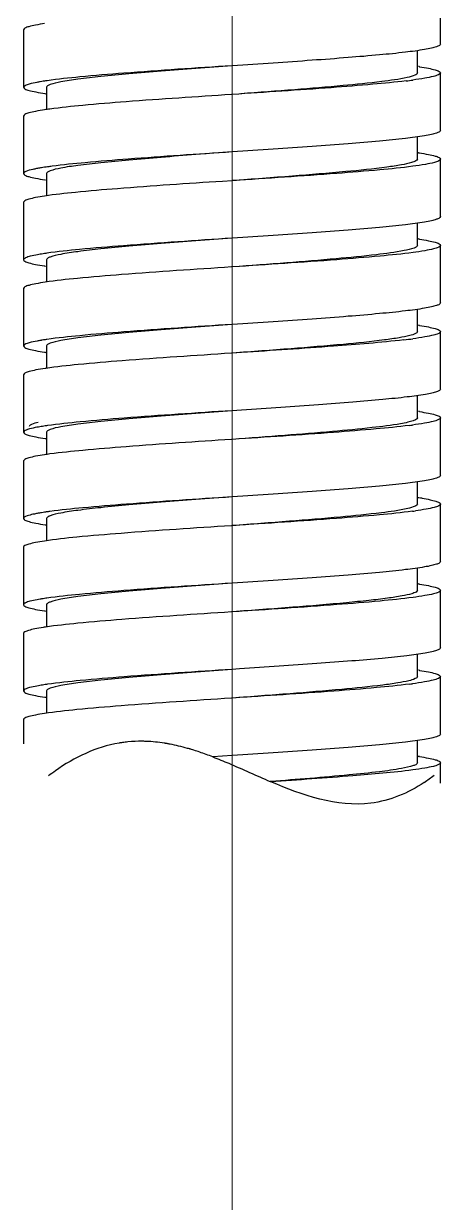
# Model space of a CAD drawing. Extents: x 8047 to 11207, y 0 to 2315.
# Drawn here: x 9236.02 to 9250.52, y 670.67 to 711.68 of the extents above; entities that cross this region are included whole.
import ezdxf

# ---------------------------------------------------------------- set-up
doc = ezdxf.new("R2010")
doc.units = 0
doc.header["$LTSCALE"] = 10
doc.header["$MEASUREMENT"] = 0
doc.linetypes.add('CENTER2', pattern=[28.575000000000003, 19.05, -3.175, 3.175, -3.175])
doc.layers.add('Cneter', color=1, linetype='CENTER2', lineweight=13)
doc.layers.add('DEF_LAYER_ASSEM_MEMBER', color=7, linetype='CONTINUOUS')

msp = doc.modelspace()

# ---------------------------------------------------------------- linework, layer by layer
at = {"layer": 'Cneter', "lineweight": 5, "ltscale": 0.5}
msp.add_line((9243.267688233862, 344.4308656690952), (9243.26768823386, 821.803184180372), dxfattribs=at)
at = {"layer": 'DEF_LAYER_ASSEM_MEMBER', "color": 7, "linetype": 'Continuous'}
for p, q in [((9250.51768823386, 710.9622856100221), (9250.51768823386, 711.8622856100222)), ((9236.01768823386, 711.4622856100221), (9236.01768823386, 709.4622856100221)), ((9249.71768823386, 709.9622856100221), (9249.71768823386, 710.7403452364222)), ((9243.28756280676, 710.2135944082222), (9243.267688240161, 710.2122855041222)), ((9250.51768823386, 707.9622856100221), (9250.51768823386, 709.9622856100221)), ((9236.81768823386, 709.4622856100221), (9236.81768823386, 708.6850290043222)), ((9243.267688249161, 709.2122854104222), (9243.24793753746, 709.2109846844222)), ((9243.28738116956, 709.2135823308222), (9243.267688249161, 709.2122854104222)), ((9236.01768823386, 708.4622856100221), (9236.01768823386, 706.4622856100221)), ((9249.71768823386, 706.9622856100221), (9249.71768823386, 707.7417761030223)), ((9243.28739848436, 707.2135836024223), (9243.26768823836, 707.2122855465221)), ((9249.728008523361, 707.1872084504222), (9249.750559125961, 707.1839144808222)), ((9250.51768823386, 704.9622856100221), (9250.51768823386, 706.9622856100221)), ((9236.81768823386, 706.4622856100221), (9236.81768823386, 705.6826964662222)), ((9243.26768821476, 706.2122858643222), (9242.93285815866, 706.1902267865222)), ((9243.287477007561, 706.2135891096223), (9243.26768821476, 706.2122858643222)), ((9236.01768823386, 705.4622856100221), (9236.01768823386, 703.4622856100221)), ((9249.71768823386, 703.9622856100221), (9249.71768823386, 704.7368693019222)), ((9243.28747700726, 704.2135891096223), (9243.26768821476, 704.2122858643222)), ((9250.51768823386, 701.9622856100221), (9250.51768823386, 703.9622856100221)), ((9236.81768823386, 703.4622856100221), (9236.81768823386, 702.6845582145222)), ((9243.26768823266, 703.2122856099222), (9243.24783488966, 703.2109781015222)), ((9243.28754158026, 703.2135931186223), (9243.26768823266, 703.2122856099222)), ((9236.01768823386, 702.4622856100221), (9236.01768823386, 700.4622856100221)), ((9249.71768823386, 700.9622856100221), (9249.71768823386, 701.7400130055222)), ((9243.28754157936, 701.2135931185222), (9243.267688232761, 701.2122856099222)), ((9250.51768823386, 698.9622856100221), (9250.51768823386, 700.9622856100221)), ((9236.81768823386, 700.4622856100221), (9236.81768823386, 699.6877019181222)), ((9243.267688250162, 700.2122853615223), (9243.24789946256, 700.2109821169222)), ((9243.60251830896, 700.2343444335223), (9243.267688250162, 700.2122853615223)), ((9236.78839675926, 699.6844410830222), (9236.77406663246, 699.6823283497222)), ((9236.01768823386, 699.4622856100221), (9236.01768823386, 697.4622856100221)), ((9249.71768823386, 697.9622856100221), (9249.71768823386, 698.7418747538222)), ((9243.60251830896, 698.2343444335223), (9243.26768825026, 698.2122853615223)), ((9236.78839675926, 697.6844410830222), (9236.77406663246, 697.6823283497222)), ((9250.51768823386, 695.9622856100221), (9250.51768823386, 697.9622856100221)), ((9236.77406663246, 697.2422428703222), (9236.78839675926, 697.2401301370222)), ((9236.78839675926, 697.2401301370222), (9236.81050748796, 697.2369064589221)), ((9236.81768823386, 697.4622856100221), (9236.81768823386, 696.6848844113223)), ((9243.267688244261, 697.2122854656222), (9243.247949989462, 697.2109855637221)), ((9243.28739020036, 697.2135829774222), (9243.267688244261, 697.2122854656222)), ((9236.01768823386, 696.4622856100221), (9236.01768823386, 694.4622856100221)), ((9249.71768823386, 694.9622856100221), (9249.71768823386, 695.7419908721223)), ((9243.28739020036, 695.2135829774222), (9243.26768824436, 695.2122854656222)), ((9250.51768823386, 692.9622856100221), (9250.51768823386, 694.9622856100221)), ((9236.81768823386, 694.4622856100221), (9236.81768823386, 693.6824885114222)), ((9243.267688215561, 694.2122858346223), (9243.247997968261, 694.2109890885223)), ((9243.28744591126, 694.2135870221223), (9243.267688215561, 694.2122858346223)), ((9236.01768823386, 693.4622856100221), (9236.01768823386, 691.4622856100221)), ((9249.71768823386, 691.9622856100221), (9249.71768823386, 692.7378908246222)), ((9243.28745336206, 692.2135875285222), (9243.267688215059, 692.2122858479222)), ((9250.51768823386, 689.9622856100221), (9250.51768823386, 691.9622856100221)), ((9236.81768823386, 691.4622856100221), (9236.81768823386, 690.6859520083223)), ((9243.26768823936, 691.2122855048223), (9243.24785926056, 691.2109796034223)), ((9243.28756276596, 691.2135944063222), (9243.26768823936, 691.2122855048223)), ((9236.01768823386, 690.4622856100221), (9236.01768823386, 688.4622856100221)), ((9249.71768823386, 688.9622856100221), (9249.71768823386, 689.7411921768222)), ((9243.531045146261, 689.2296333801222), (9243.26768824926, 689.2122853965221)), ((9236.788503901462, 688.6844568094222), (9236.774073083361, 688.6823293029222)), ((9250.51768823386, 686.9622856100221), (9250.51768823386, 688.9622856100221)), ((9236.78340833836, 688.2408635914222), (9236.806060067462, 688.2375517369222)), ((9236.81768823386, 688.4622856100221), (9236.81768823386, 687.6837953772223)), ((9243.26768823866, 688.2122855241222), (9243.24795929466, 688.2109862365222)), ((9243.28739600506, 688.2135834171223), (9243.26768823866, 688.2122855241222)), ((9236.01768823386, 687.4622856100221), (9236.01768823386, 686.6227081756223)), ((9249.71768823386, 685.9622856100221), (9249.71768823386, 686.7403587249222)), ((9243.26768823376, 686.2122856100221), (9242.60088877796, 686.1683099060223)), ((9243.287424841259, 686.2135850864222), (9243.26768824186, 686.2122852917222)), ((9249.72981385726, 686.1869471905222), (9249.75249878216, 686.1836294626222)), ((9250.51768823386, 685.2488125051221), (9250.51768823386, 685.9622856100221)), ((9244.619208282362, 685.3130796061222), (9244.597268588059, 685.3114192444222))]:
    msp.add_line(p, q, dxfattribs=at)
for centre, radius, start, end in [((9248.16997237416, 699.4366540469222), 10.8628600536, 81.40759641629646, 81.58932090650819), ((9238.001339033759, 701.2909031524222), 8.4806296143, 98.79525624508152, 99.54061305666171), ((9238.292149578861, 699.4242580654221), 10.3697911926, 98.41282127206865, 98.8061597138136), ((9238.51414895776, 697.9255632753222), 11.8848389458, 98.10273072906145, 98.41448420891682), ((9247.13912070866, 727.9992713231222), 18.4447423438, 276.8060173325975, 277.5319596617882), ((9238.44966537536, 720.5553430238223), 11.4365137419, 261.517591184105, 261.774766514966), ((9238.611914384459, 696.2657803728222), 12.5518174809, 97.69702829578218, 98.53160821380176), ((9248.137315990862, 696.2144668274223), 11.0874404275, 81.49797574390993, 81.63365850092664), ((9237.877339903862, 699.0409125035222), 7.7204361088, 99.22247979349952, 99.69816435820316), ((9238.14278822786, 697.3998859434222), 9.3827929239, 98.57317127881404, 99.2164476469778), ((9238.48466018166, 695.1364372329223), 11.6719141908, 98.04100155500166, 98.57628533877286), ((9238.908515462059, 692.1292345477221), 14.7088403589, 97.42719439289964, 98.03724398690942), ((9237.12769334016, 703.0719237489221), 3.6200048984, 101.5193611698053, 102.571268697601), ((9238.38841062996, 717.1449687859223), 11.021589329, 261.4674992722602, 261.6112282239305), ((9248.13848145956, 693.2272022245222), 11.074668806, 81.44142862470305, 81.66795024720815), ((9237.690614827261, 697.1372149383222), 6.6083550588, 99.52538514650438, 100.3155251527647), ((9237.91480712506, 695.8121985432222), 7.9522032074, 99.19105716969645, 99.53858080858237), ((9238.154535315462, 694.3218193641222), 9.461738913200001, 98.55413121196491, 99.18255768807556), ((9238.454700335162, 692.3351277198223), 11.4709778974, 98.15409765167571, 98.56071432319322), ((9238.36274883366, 713.9698404452223), 10.8445891958, 261.4009734710653, 261.5871051464851), ((9248.17262763386, 690.4547307745223), 10.8445891961, 81.40097347080182, 81.58710514616907), ((9237.921584307962, 692.7719738565222), 7.9929969925, 99.25970873050981, 99.42189980638679), ((9238.000825806761, 692.2856696359222), 8.4857149732, 99.07325641121136, 99.25942374518287), ((9238.205911250061, 690.9906415062222), 9.796880631599999, 98.46650711508741, 99.06329696757449), ((9238.486485077661, 689.1156954133222), 11.6927030717, 98.13381101820492, 98.47368831993191), ((9247.048464697062, 719.6958375334222), 19.1471785882, 276.5991959460949, 277.5455055997915), ((9238.39689501466, 711.1973690395222), 11.0746688505, 261.4414286250193, 261.6679502465762), ((9248.16261589606, 687.3853252471223), 10.9147129957, 81.4346971634132, 81.5892310430845), ((9237.93596029856, 689.6907445030223), 8.0754785354, 99.00034647031093, 99.63822311598514), ((9238.23737786236, 687.7888242162222), 10.0011351253, 98.41340722216816, 99.00131515338148), ((9238.547402910059, 685.6965297421223), 12.1162750446, 98.06289613325937, 98.34753706939144), ((9247.232351784962, 715.2909686738222), 17.7303339495, 277.1257765103686, 277.4934030527778), ((9238.61480761306, 684.2464153030222), 12.571396831, 97.6838492112553, 98.53630608730477), ((9248.108903730961, 684.0222861432222), 11.281708373, 81.5419169548814, 81.66820066787253), ((9248.33401246586, 685.5215642432222), 9.7656267513, 80.90328098458428, 81.5544598818094), ((9237.03895348086, 691.4842025047222), 3.1982955424, 101.6029671451709, 103.4608328510137), ((9237.88188128626, 687.0150308009222), 7.746711970800001, 99.18844591559082, 99.71117318131093), ((9238.15705860596, 685.3092438955222), 9.4745519749, 98.54813594646785, 99.18398725208641), ((9238.51487228036, 682.9303653797223), 11.880189847, 97.96837724140482, 98.54930170154546), ((9238.817665709059, 680.7820041714222), 14.0497834007, 97.70519716431227, 97.97673732409913), ((9247.58867670206, 709.5869241709222), 15.0029139635, 277.4820111120856, 277.8899030534597), ((9238.416311934961, 705.3335934446222), 11.2122686116, 261.5231062142161, 261.6526218162899), ((9248.13927211516, 681.2324573253222), 11.0693544981, 81.44097866379339, 81.6652529439367), ((9237.65150716376, 685.3616488647223), 6.3805416737, 99.54203364029325, 100.519141670915), ((9237.90760921366, 683.8559098914221), 7.9079024991, 99.20230661780438, 99.56341217279954), ((9238.15015143426, 682.3501850682222), 9.4330360618, 98.56156206601564, 99.19394734418967), ((9238.45481405866, 680.3350410764222), 11.47108005, 98.14731764468863, 98.56790109308804), ((9238.36500850686, 701.9850216960223), 10.8599379091, 261.405194673396, 261.5905052247655), ((9238.28753374526, 680.4548450092223), 10.3388579701, 98.41467898365772, 98.82026941772375), ((9248.16318397036, 678.3893187325222), 10.9106793494, 81.43236562709221, 81.58919217980655), ((9237.936436679862, 680.6877265440222), 8.0785338562, 99.0015103757855, 99.63513185389188), ((9238.23723803326, 678.7897379360223), 10.0002107789, 98.41334331166665, 99.00229244506316), ((9238.54807941306, 676.6918762931222), 12.120977412, 98.06173196769598, 98.34699569284575), ((9247.24680165486, 706.1800020121223), 17.6184308933, 277.1592593603029, 277.4876986029765), ((9238.38173454836, 699.0985527715221), 10.9747009529, 261.4564152735272, 261.6258123612763), ((9240.08324409906, 682.1670544138223), 4.5424899779, 97.94172146607299, 99.45117354357583), ((9240.08486584786, 682.1553682168222), 4.554288164, 96.69653104357137, 97.94161531419275), ((9240.08724537726, 682.1350120065223), 4.5747829768, 95.49076383397774, 96.69640010976582), ((9240.09703340126, 682.0112704629222), 4.698893787, 89.49939399613069, 95.46519252669653), ((9240.09758711396, 681.7905154860222), 4.919636126399999, 88.04302721160727, 89.52830549472826), ((9240.09530464316, 681.7165888135222), 4.9935976314, 87.7195517676918, 88.045819725726), ((9239.99825055126, 680.7961998355222), 5.919627855700001, 80.88989358090052, 81.10897773321825), ((9239.991253510161, 680.7525702793222), 5.9638149213, 80.66654871602874, 80.88988575570788), ((9239.98359967216, 680.7060142315222), 6.0109959219, 80.43052798920816, 80.66652915101258), ((9239.97485574146, 680.6541742134222), 6.0635681939, 80.16978707791641, 80.43048832681109), ((9239.96132919376, 680.5763812548222), 6.1425283722, 79.7133349267868, 80.16935399582763), ((9239.940763979059, 680.4632346263222), 6.2575287493, 79.17974062677898, 79.71306294617932), ((9239.857531663361, 680.0427139329222), 6.6861986558, 76.55722386298007, 79.1556717316654), ((9239.64677995956, 679.1624968852223), 7.5912943545, 74.15153533897484, 76.55458230521762), ((9239.458767819262, 678.4862244849222), 8.293205718, 73.68557613699902, 74.1779314832039), ((9239.405502072961, 678.3035945699222), 8.483444761, 73.52526966476756, 73.68680049657304), ((9239.36053030836, 678.1518373695222), 8.6417252077, 73.17763538370603, 73.52468455755691), ((9239.27276551026, 677.8622422261222), 8.944327205, 72.62193821022713, 73.17636298683158), ((9239.05828202606, 677.1823286501223), 9.657267037999999, 71.37012689229614, 72.6123276154236), ((9238.361107403562, 675.1458513949223), 11.8097560403, 68.96079427998399, 71.32120161180212), ((9248.159113883961, 675.3628053470222), 10.9375093131, 81.44110394810363, 81.62329631522745), ((9241.44996353576, 679.6729284778222), 7.4034292129, 125.7580310576104, 128.0164339249046), ((9246.70346858956, 690.1055926078222), 5.8179814499, 303.9827294462698, 308.1400318131957)]:
    msp.add_arc(centre, radius, start, end, dxfattribs=at)
for points, start_tangent, end_tangent in [([(9236.75102232616, 711.6788904515222), (9236.433371570962, 711.6247466376223), (9236.20347051436, 711.5705935439223), (9236.06428060426, 711.5164383530223), (9236.01772260336, 711.4622856493222)], (-0.9888981810828126, -0.148594708691477), (-0.001015665931367976, -0.999999484211225)), ([(9250.517663726161, 710.9622853661223), (9250.482854266662, 710.9154921811222), (9250.378861759062, 710.8686989955223), (9250.206534865261, 710.8219058105223), (9249.967709177861, 710.7751126259224), (9249.299956124862, 710.6815262563222), (9248.401198397762, 710.5879398867223), (9247.305863575759, 710.4943535171222), (9246.055892967659, 710.4007671474224), (9244.69914285286, 710.3071807778223), (9243.28756280676, 710.2135944082222)], (-0.001488432641152721, -0.9999988922835229), (-0.9978383636373661, -0.06571605628386029)), ([(9243.26768820936, 710.2122858980224), (9242.00936539046, 710.1185358411223), (9240.79940386756, 710.0247857842222), (9239.68428412926, 709.9310357273222), (9238.70685684706, 709.8372856703223), (9237.90471165766, 709.7435356134224), (9237.30869179996, 709.6497855565223), (9236.94167376126, 709.5560354996222), (9236.84874666116, 709.5091604711222), (9236.817738598962, 709.4622854426221)], (-0.9972712764404918, -0.07382412333886633), (0.0007403058429864718, -0.9999997259735919)), ([(9243.267688240161, 710.2122855041222), (9239.50857544026, 709.9520203396222), (9237.97856386776, 709.8218877574224), (9236.838999727759, 709.6917551752223)], (-0.9978383810452977, -0.06571579195976743), (-0.9900090219717396, -0.1410040297812795)), ([(9249.717637868762, 709.9622857774223), (9249.69532142506, 709.9225130082222), (9249.62834662326, 709.8827402391222), (9249.36294351456, 709.8031947009223)], (0.0007403057145032931, -0.9999997259736871), (-0.9753301491168883, -0.2207512179437035)), ([(9250.517637569861, 709.9622855379222), (9250.45634821146, 709.9001321712223), (9250.273320101562, 709.8379788044223), (9249.97182842626, 709.7758254376223), (9249.55684280036, 709.7136720709224)], (-0.0003846177931021921, -0.9999999260345739), (-0.9913484349048913, -0.131256545023943)), ([(9249.79292983716, 710.1775915115223), (9250.10699588566, 710.1237650181224), (9250.334138175262, 710.0699385247223), (9250.47166580176, 710.0161120313222), (9250.517637569861, 709.9622855379222)], (0.988773481829513, -0.1494222260265916), (-0.0003846177152204259, -0.999999926034604)), ([(9236.21731943536, 709.5745895322221), (9236.067815964361, 709.5184376396223), (9236.017693559861, 709.4622857471223)], (-0.9623356965803224, -0.2718639495910882), (-0.001012608254229985, -0.9999994873121303)), ([(9236.59570287586, 709.6542317748223), (9236.48327092436, 709.6343212142224), (9236.21731943536, 709.5745895322221)], (-0.9861226343297451, -0.1660185232513642), (-0.9623356965648533, -0.2718639496458453)), ([(9249.32497486656, 709.6845078322223), (9248.169343638361, 709.5667764569222), (9246.71719884016, 709.4490450815224), (9243.28738116956, 709.2135823308223)], (-0.9928945393926077, -0.1189976203305824), (-0.9978384324009216, -0.0657150121636708)), ([(9249.36294351456, 709.8031947009223), (9248.47678758586, 709.6611492464223), (9247.13299642656, 709.5191037918222), (9245.449644698561, 709.3770583373222), (9243.574591590961, 709.2350128827222)], (-0.9753301491421618, -0.2207512178320398), (-0.997265053699924, -0.07390813668932382)), ([(9236.017693559861, 709.4622857471223), (9236.065069401062, 709.4076970712223), (9236.20640479626, 709.3531083954223), (9236.44002369526, 709.2985197195222), (9236.762713810062, 709.2439310437222)], (-0.001012608155520544, -0.9999994873122303), (0.9890557954855478, -0.1475419717112748)), ([(9243.24793753746, 709.2109846844222), (9239.58317781926, 708.9577462583222), (9238.07547677646, 708.8311270453222), (9236.93078938526, 708.7045078322222)], (-0.9978384356868671, -0.0657149622687715), (-0.9909366033971061, -0.1343303690451516)), ([(9236.74978954706, 708.6787015907222), (9236.432613204459, 708.6245975357222), (9236.203103166561, 708.5704934807222), (9236.064216178362, 708.5163894257222), (9236.017713291261, 708.4622853707223)], (-0.9888748417771437, -0.1487499489083247), (0.001458811568970229, -0.999998935933837)), ([(9250.51764016796, 707.9622857598223), (9250.48289742726, 707.9154918749223), (9250.37881090166, 707.8686979901223), (9250.20656960806, 707.8219041053222), (9249.967664052961, 707.7751102204222), (9249.299934375362, 707.6815224508223), (9248.401176791962, 707.5879346811222), (9247.30580215406, 707.4943469114222), (9246.05577879406, 707.4007591418223), (9244.69899181636, 707.3071713721224), (9243.28739848436, 707.2135836024223)], (0.000802722987512538, -0.9999996778178508), (-0.9978384512224086, -0.06571472637137687)), ([(9243.267688256961, 707.2122853219222), (9242.009353565962, 707.1185353939222), (9240.79938058386, 707.0247854659224), (9239.684279873261, 706.9310355379222), (9238.706888145261, 706.8372856100221), (9237.904746699562, 706.7435356820223), (9237.30868039926, 706.6497857540222), (9236.94162411866, 706.5560358261223), (9236.84879634406, 706.5091608621223), (9236.817710585161, 706.4622858981222)], (-0.99727127644062, -0.07382412333713607), (-0.001477322723701989, -0.9999989087581898)), ([(9243.26768823836, 707.2122855465221), (9239.658367174161, 706.9634760544221), (9238.160378960962, 706.8390713084223), (9237.00715867086, 706.7146665624222)], (-0.9978384676895887, -0.065714476326709), (-0.9915806376308878, -0.1294906910767031)), ([(9249.776531446161, 707.1800633878224), (9250.097556026361, 707.1256289148222), (9250.32996878936, 707.0711744989222), (9250.470554088959, 707.0166928406222), (9250.51768823386, 706.9622856100221)], (0.9890091009464591, -0.1478546524295964), (0, -1)), ([(9236.576772225559, 706.6510148303222), (9236.530927773561, 706.6430140974222), (9236.404781781359, 706.6190118988222)], (-0.985690318209745, -0.1685662973063469), (-0.9797747814974136, -0.2001034171164891)), ([(9249.55548309096, 706.7134943154223), (9248.40737261366, 706.5885151818221), (9246.90914794196, 706.4635405482221), (9243.287477007561, 706.2135891096224)], (-0.9913659211210897, -0.1311244082531297), (-0.997838397978351, -0.06571553484525532)), ([(9249.51168742406, 706.8412855280222), (9249.163230035261, 706.7628633637222), (9248.65610329586, 706.6844520910223), (9247.22436667926, 706.5276078667222), (9245.369495291561, 706.3707673639224), (9243.289854869261, 706.2139266839223)], (-0.9590458656349363, -0.2832508210200558), (-0.9972713151005934, -0.07382360108754599)), ([(9249.71768823386, 706.9622856100221), (9249.665927577662, 706.9018281253223), (9249.51168742406, 706.8412855280222)], (0, -1), (-0.9590458656887377, -0.2832508208378926)), ([(9250.30873123636, 706.8473716078223), (9249.99811761636, 706.7804250558222), (9249.55548309096, 706.7134943154223)], (-0.9638588641780429, -0.2664133816935872), (-0.99136592112733, -0.1311244082059504)), ([(9250.51768823386, 706.9622856100221), (9250.46520573516, 706.9048675517223), (9250.30873123636, 706.8473716078223)], (0, -1), (-0.9638588641709398, -0.266413381719286)), ([(9236.339785391861, 706.6051427529223), (9236.09870714126, 706.5337140671223), (9236.03796084876, 706.4979997243223), (9236.017726194561, 706.4622853814222)], (-0.9759360367518568, -0.2180569929378062), (0.001283478599479445, -0.9999991763410032)), ([(9236.017726194561, 706.4622853814222), (9236.06442251516, 706.4080560233223), (9236.20396939376, 706.3538266652223), (9236.43451562236, 706.2995973071224), (9236.75313299786, 706.2453679490222)], (0.001283478558615976, -0.9999991763410556), (0.9889301482431995, -0.1483818112023292)), ([(9242.93285815866, 706.1902267865222), (9239.280697199461, 705.9342652820222), (9237.819383610462, 705.8062845302222), (9236.747160925759, 705.6783037781223)], (-0.9978337672230393, -0.06578581146020403), (-0.9888447814358753, -0.1489496499728561)), ([(9236.747160925759, 705.6783037781223), (9236.43108753286, 705.6242992721224), (9236.202446077761, 705.5702947662222), (9236.06402282586, 705.5162902602223), (9236.017738433162, 705.4622857543222)], (-0.9888447814381529, -0.1489496499577353), (-0.0007601393327577796, -0.9999997110940557)), ([(9250.51768823386, 704.9622856100221), (9250.48284706306, 704.9155331681224), (9250.378849034561, 704.8687104277222), (9250.20655035596, 704.8218946353223), (9249.96766958716, 704.7751047219223), (9249.29991819436, 704.6815270286222), (9248.40117185206, 704.5879365591223), (9247.30583908256, 704.4943504833223), (9246.05585164536, 704.4007632039221), (9244.69907279456, 704.3071761606222), (9243.28747700726, 704.2135891096224)], (0, -1), (-0.9978383979791206, -0.06571553483357113)), ([(9243.26768821766, 704.2122857906222), (9242.00936902476, 704.1185357159222), (9240.799396244161, 704.0247856645224), (9239.68426415426, 703.9310356064221), (9238.70685213076, 703.8372855495223), (9237.904735035961, 703.7435354927222), (9237.30871338506, 703.6497854357223), (9236.941670206761, 703.5560353788222), (9236.84877034756, 703.5091603504221), (9236.817710585161, 703.4622853219222)], (-0.9972713451889444, -0.07382319462765997), (0.001477322708505471, -0.9999989087582121)), ([(9243.26768821476, 704.2122858643222), (9239.49805618386, 703.9512109768222), (9237.96597439576, 703.8206735364222), (9236.82770349816, 703.6901360957223)], (-0.997838411709023, -0.06571532635553652), (-0.9898769403062083, -0.1419283024981959)), ([(9249.78661775106, 704.1785462483223), (9250.103350776859, 704.1244810266222), (9250.332538644761, 704.0704158050222), (9250.471222530861, 704.0163505833222), (9250.51766595426, 703.9622853617223)], (0.9888600472636878, -0.1488482681311988), (-0.001517092452271618, -0.9999988492145836)), ([(9249.255661401861, 703.7804674282222), (9248.293402253159, 703.6388347565222), (9246.892162189859, 703.4972020849224), (9245.17435253986, 703.3555694132224), (9243.28999267586, 703.2139367416222)], (-0.9807354521030324, -0.1953406588200749), (-0.9972711880566543, -0.07382531728390566)), ([(9249.717637868762, 703.9622854426221), (9249.68845935156, 703.9168309390221), (9249.60110691116, 703.8713764354221), (9249.255661401861, 703.7804674282222)], (-0.0007403059076061995, -0.9999997259735441), (-0.9807354521050332, -0.195340658810029)), ([(9250.51766595426, 703.9622853617223), (9250.456869522659, 703.9004119072222), (9250.275510783562, 703.8385384527223), (9249.976674045662, 703.7766649983222), (9249.565265852762, 703.7147915438223)], (-0.0015170924040293, -0.9999988492146568), (-0.9912818644267362, -0.1317583593501915)), ([(9236.017738433162, 703.4622857543222), (9236.063639129661, 703.4085033475222), (9236.20093996256, 703.3547209408222), (9236.42771590026, 703.3009385340222), (9236.741281644961, 703.2471561273222)], (-0.0007601393397199766, -0.9999997110940504), (0.9887560738913028, -0.1495373744020426)), ([(9236.08721260996, 703.5284620806223), (9236.05683756246, 703.5119179990222), (9236.017738433162, 703.4622857543222)], (-0.902684110039267, -0.4303038432115345), (-0.0007601396606361635, -0.9999997110938065)), ([(9236.50726457066, 703.6387561982224), (9236.25053792736, 703.5836091394223), (9236.08721260996, 703.5284620806223)], (-0.983784498994468, -0.1793545637506992), (-0.9026841101303611, -0.4303038430204385)), ([(9249.565265852762, 703.7147915438223), (9248.417808838862, 703.5894919375222), (9246.917711345559, 703.4641923312222), (9243.28754158026, 703.2135931186223)], (-0.9912818644278826, -0.1317583593415653), (-0.9978383574949194, -0.06571614955124443)), ([(9243.24783488966, 703.2109781015222), (9239.42900227036, 702.9458673972223), (9237.89036397596, 702.8133120450221), (9236.76350431076, 702.6807566929224)], (-0.9978383574954416, -0.06571614954331598), (-0.9890738868442123, -0.1474206442900129)), ([(9236.76350431076, 702.6807566929224), (9236.44046393946, 702.6261389842222), (9236.206619303059, 702.5715212756223), (9236.06511049696, 702.5169035670223), (9236.01771051346, 702.4622858583222)], (-0.9890738868422349, -0.1474206443032793), (-0.001517092410120682, -0.9999988492146475)), ([(9250.51766595426, 701.9622853617223), (9250.48285070216, 701.9154920965221), (9250.37886304616, 701.8686988313223), (9250.20653282056, 701.8219055661222), (9249.96770380666, 701.7751123009222), (9249.299946495259, 701.6815257705222), (9248.401188236461, 701.5879392401222), (9247.30585422396, 701.4943527097222), (9246.05588236986, 701.4007661793222), (9244.699127308759, 701.3071796489222), (9243.28754157936, 701.2135931185222)], (-0.001517092401552398, -0.9999988492146604), (-0.9978383574953931, -0.06571614954405193)), ([(9243.267688232962, 701.2122856099223), (9242.00935584776, 701.1185356309222), (9240.79939500666, 701.0247856518223), (9239.684291650261, 700.9310356727224), (9238.706880213962, 700.8372856936222), (9237.904720363062, 700.7435357146222), (9237.30866719916, 700.6497857355222), (9236.94164882036, 700.5560357564223), (9236.84876749156, 700.5091607669224), (9236.817738598962, 700.4622857774223)], (-0.9972712204019646, -0.07382488034515285), (-0.0007403058812024241, -0.9999997259735637)), ([(9243.267688232761, 701.2122856099223), (9239.50220626246, 700.9515297248223), (9237.97093351656, 700.8211517822224), (9236.83213791146, 700.6907738397223)], (-0.9978383735808388, -0.06571590530112591), (-0.9899309776828314, -0.1415509075347579)), ([(9249.71766588256, 700.9622858981222), (9249.65198728256, 700.8941039359222), (9249.456417913661, 700.8259219736224)], (0.001477322837083757, -0.9999989087580222), (-0.9671701642542518, -0.2541296389176275)), ([(9250.51763803446, 700.9622854657223), (9250.45673304196, 700.9003282561222), (9250.274845580461, 700.8383710464221), (9249.97523310646, 700.7764138367224), (9249.562749241959, 700.7144566270223)], (-0.0007601393004556623, -0.9999997110940803), (-0.9912999762729279, -0.1316220233900572)), ([(9249.794094822759, 701.1774150927223), (9250.107660567359, 701.1236326860222), (9250.33443650516, 701.0698502792222), (9250.471737338059, 701.0160678725222), (9250.51763803446, 700.9622854657223)], (0.9887560738913028, -0.1495373744020426), (-0.0007601393397199766, -0.9999997110940504)), ([(9236.20827194686, 700.5719999498223), (9236.065525905062, 700.5171429041222), (9236.01771051346, 700.4622858583222)], (-0.9606803836672037, -0.2776566232543977), (-0.001517092209214249, -0.9999988492149523)), ([(9236.61310638886, 700.6571426218221), (9236.49151261866, 700.6358569538222), (9236.20827194686, 700.5719999498223)], (-0.9865075730003102, -0.1637156327692556), (-0.9606803837130669, -0.2776566230957132)), ([(9249.456417913661, 700.8259219736224), (9249.087207980661, 700.7494221159224), (9248.56896928206, 700.6729222581222), (9247.141851043762, 700.5199225425223), (9245.32033099506, 700.3669228269223), (9243.28981133606, 700.2139231113223)], (-0.9671701642319575, -0.2541296390024756), (-0.9972713125013124, -0.0738236362008118)), ([(9249.24891992466, 700.6755209041222), (9246.79557070346, 700.4549326688223), (9243.60251830896, 700.2343444335224)], (-0.9932781646391673, -0.1157518364910345), (-0.9978337681697669, -0.06578579710031689)), ([(9236.01771051346, 700.4622858583222), (9236.06415393676, 700.4082206367223), (9236.202837822959, 700.3541554150222), (9236.432025690861, 700.3000901934224), (9236.74875871656, 700.2460249717222)], (-0.001517092452271618, -0.9999988492145836), (0.9888600472636878, -0.1488482681311988)), ([(9243.24789946256, 700.2109821169222), (9239.452782284861, 699.9477116000222), (9237.91858750556, 699.8160763415223), (9236.78839675926, 699.6844410830223)], (-0.9978383992697406, -0.06571551523652475), (-0.9893988048112221, -0.1452239823105173)), ([(9236.77406663246, 699.6823283497222), (9236.446518770761, 699.6273176648224), (9236.20931531226, 699.5723069798222), (9236.065808446961, 699.5172962949223), (9236.01768823386, 699.4622856100221)], (-0.9892114653455606, -0.1464946307169267), (0, -1)), ([(9250.51763803446, 698.9622854657223), (9250.48477869286, 698.9167891512221), (9250.38640545286, 698.8712928367223), (9250.22342992376, 698.8257965222224), (9249.99741029886, 698.7803002077222), (9249.36470663696, 698.6893075787222), (9248.51122552096, 698.5983149496222), (9247.46789921706, 698.5073223206223), (9246.272504460561, 698.4163296916223), (9244.968307321062, 698.3253370626222), (9243.60251830896, 698.2343444335224)], (-0.0007601393401891338, -0.9999997110940501), (-0.997833768169845, -0.06578579709913035)), ([(9243.267688247259, 698.2122854425222), (9242.00936284426, 698.1185354635223), (9240.799380522862, 698.0247854844224), (9239.684262356259, 697.9310355053223), (9238.706873277759, 697.8372855263223), (9237.90475364976, 697.7435355472222), (9237.30870804466, 697.6497855681223), (9236.941641686859, 697.5560355891222), (9236.848797643459, 697.5091605995223), (9236.81768823386, 697.4622856100221)], (-0.9972713465472709, -0.07382317627813945), (-7.661172524867638e-11, -1)), ([(9243.26768825026, 698.2122853615224), (9239.51686371496, 697.9526585405222), (9237.98850708236, 697.8228451301222), (9236.847973223259, 697.6930317196222)], (-0.9978384129997446, -0.06571530675688432), (-0.9901080549884942, -0.1403069472510223)), ([(9249.78821554186, 698.1783037781223), (9250.104288934861, 698.1242992721224), (9250.33293038986, 698.0702947662222), (9250.47135364176, 698.0162902602223), (9250.51763803446, 697.9622857543222)], (0.9888447814220168, -0.148949650064859), (0.0007601393327577796, -0.9999997110940557)), ([(9236.52325131466, 697.8033747189221), (9236.294543673059, 697.7328300358223), (9236.21772205126, 697.6622853358223)], (-0.9740063594773656, -0.2265206650565223), (0.001450603217199846, -0.9999989478745998)), ([(9236.58391130076, 697.6522341302222), (9236.478763107061, 697.6334754941223), (9236.226654337861, 697.5771995859224)], (-0.9858512023325038, -0.1676228112744703), (-0.9638951391873193, -0.2662821072679468)), ([(9249.431762467859, 697.6975797276223), (9248.277990688559, 697.5765805401222), (9246.804165379359, 697.4555813525222), (9243.28739020036, 697.2135829774222)], (-0.9922652873104294, -0.1241354083199115), (-0.9978384452164537, -0.06571481756811225)), ([(9249.134814603862, 697.7577401555224), (9248.145896878661, 697.6217879400224), (9246.764142470562, 697.4858357245222), (9245.10083868106, 697.3498835090223), (9243.289915402562, 697.2139312936222)], (-0.9844908211690486, -0.175436093874358), (-0.9972712482127994, -0.07382450465858258)), ([(9249.71766588256, 697.9622853219222), (9249.68068604466, 697.9111490303222), (9249.57027873986, 697.8600127387223), (9249.38756388666, 697.8088764471223), (9249.134814603862, 697.7577401555224)], (-0.001477322703076567, -0.9999989087582201), (-0.9844908211573, -0.1754360939402872)), ([(9250.51763803446, 697.9622857543222), (9250.45553253896, 697.8997277766222), (9250.27016212556, 697.8371697990223), (9249.96477024606, 697.7746118214222), (9249.54460076846, 697.7120538438222)], (0.0007601393782343146, -0.9999997110940211), (-0.991448376270367, -0.1304994911517005)), ([(9236.226654337861, 697.5771995859224), (9236.07017302516, 697.5197425980222), (9236.01768823386, 697.4622856100221)], (-0.9638951391573292, -0.266282107376506), (0, -1)), ([(9236.01768823386, 697.4622856100221), (9236.065808446961, 697.4072749251224), (9236.20931531226, 697.3522642402223), (9236.446518770761, 697.2972535553223), (9236.77406663246, 697.2422428703222)], (0, -1), (0.9892114653455606, -0.1464946307169267)), ([(9243.247949989462, 697.2109855637223), (9239.58596012096, 696.9579591163224), (9238.078855735861, 696.8314458925222), (9236.93392590166, 696.7049326688223)], (-0.99783844746852, -0.06571478337188458), (-0.9909651380191831, -0.1341197048558549)), ([(9236.74875872266, 696.6785462475223), (9236.43202570536, 696.6244810254221), (9236.20283779566, 696.5704158066223), (9236.06415387756, 696.5163505872222), (9236.017710603759, 696.4622853557222)], (-0.9888600457043278, -0.1488482784906658), (0.001521605346750114, -0.9999988423579144)), ([(9250.51763803446, 695.9622857543222), (9250.482897859561, 695.9154918307223), (9250.378809805861, 695.8686979072223), (9250.206566394761, 695.8219039836223), (9249.96766491956, 695.7751100600223), (9249.29993535846, 695.6815222129222), (9248.40117320106, 695.5879343658222), (9247.305793274561, 695.4943465187222), (9246.05576940536, 695.4007586716222), (9244.69898383076, 695.3071708245222), (9243.28739020036, 695.2135829774222)], (0.0007601393319460201, -0.9999997110940563), (-0.9978384452160635, -0.06571481757403892)), ([(9243.26768820886, 695.2122858980224), (9242.009365390259, 695.1185358411223), (9240.79940386726, 695.0247857842222), (9239.68428412996, 694.9310357272221), (9238.70685684646, 694.8372856704223), (9237.90471165616, 694.7435356136222), (9237.30869181476, 694.6497855555223), (9236.94167370176, 694.5560355041222), (9236.84874665696, 694.5091604715223), (9236.817738776961, 694.4622854294222)], (-0.9972712764395747, -0.07382412335125711), (0.0007436532852759937, -0.9999997234898574)), ([(9243.26768824436, 695.2122854656224), (9239.59446578676, 694.9586090673224), (9238.082303542262, 694.8317708680222), (9236.93392590166, 694.7049326688223)], (-0.9978384623130261, -0.0657145579668306), (-0.9909651380203093, -0.134119704847534)), ([(9249.87797293556, 695.1643673582222), (9250.155435578461, 695.1138469201222), (9250.35595134276, 695.0633265832222), (9250.477093757861, 695.0128062224222), (9250.51767348746, 694.9622858282223)], (0.9873867830298894, -0.1583266897837703), (0.001406855843880324, -0.9999990103778277)), ([(9249.38327547956, 694.8078624478222), (9248.462627906461, 694.6593772243222), (9247.04362676056, 694.5108920014222), (9245.262402203662, 694.3624067782222), (9243.28979174616, 694.2139215550222)], (-0.9739291398642943, -0.2268524421803656), (-0.9972712692945533, -0.07382421987146563)), ([(9249.717641970161, 694.9622858305222), (9249.69661539936, 694.9236799764222), (9249.633497324361, 694.8850741287223), (9249.38327547956, 694.8078624478222)], (0.0009480472977354441, -0.9999995506030598), (-0.9739291398358098, -0.2268524423026559)), ([(9250.51767348746, 694.9622858282223), (9250.46224238056, 694.9032225529223), (9250.29693275256, 694.8441592897221), (9250.02411180086, 694.7850960245222), (9249.648126573062, 694.7260327567224)], (0.001406855803980412, -0.9999990103778839), (-0.9905191887521363, -0.1373744398125429)), ([(9236.29445232086, 694.5946385512221), (9236.087261701061, 694.5284619605223), (9236.017710603759, 694.4622853557222)], (-0.9722426987655727, -0.2339746454149165), (0.001521605470783202, -0.9999988423577256)), ([(9236.017710603759, 694.4622853557222), (9236.06511070966, 694.4076676447222), (9236.206618939159, 694.3530499786222), (9236.440462996561, 694.2984323113222), (9236.763505260162, 694.2438144786222)], (0.001521605392135315, -0.9999988423578453), (0.9890739957145359, -0.1474199138559045)), ([(9236.57515353786, 694.6507369864222), (9236.52714890616, 694.6423378273222), (9236.39568461736, 694.6171403505222)], (-0.9856482054798841, -0.1688123663547318), (-0.9793175564183629, -0.2023292457623632)), ([(9249.542279740861, 694.7117481194223), (9248.39335705556, 694.5872078453223), (9246.89768704466, 694.4626675708222), (9243.28744591126, 694.2135870221224)], (-0.991472059818765, -0.1303194329282298), (-0.9978384303407757, -0.06571504344560067)), ([(9243.247997968261, 694.2109890885223), (9239.41012072426, 693.9444017562223), (9237.86797529756, 693.8111080901223), (9236.743921427562, 693.6778144240221)], (-0.9978384266348463, -0.06571509971760364), (-0.9887968522889603, -0.1492674944636106)), ([(9236.743921427562, 693.6778144240221), (9236.429225667362, 693.6239322323223), (9236.201617560859, 693.5700500407222), (9236.063806039761, 693.5161678491223), (9236.01774087186, 693.4622856575222)], (-0.9887968522960835, -0.1492674944164251), (-0.0002495002178212312, -0.9999999688748202)), ([(9250.51767597106, 692.9622858115223), (9250.48286403446, 692.9154921613223), (9250.378828899062, 692.8686985204223), (9250.20657015426, 692.8219048810223), (9249.96765822026, 692.7751112387222), (9249.299918348559, 692.6815239527222), (9248.40117598136, 692.5879366681224), (9247.30583647266, 692.4943493832221), (9246.05583588816, 692.4007620983222), (9244.69904901716, 692.3071748134222), (9243.28745336206, 692.2135875285222)], (0.001338019535308469, -0.9999991048514609), (-0.9978384225580568, -0.06571516162080863)), ([(9243.26768825626, 692.2122853537222), (9242.00935847146, 692.1185353928223), (9240.799377487561, 692.0247854319222), (9239.684266694261, 691.9310354710223), (9238.706878004661, 691.8372855101222), (9237.90475277816, 691.7435355492222), (9237.30870173476, 691.6497855883223), (9236.94163560456, 691.5560356274224), (9236.848797971561, 691.5091606469222), (9236.81768891466, 691.4622856665223)], (-0.9972713217996859, -0.07382351059051229), (-0.0004000610928077845, -0.9999999199755578)), ([(9243.267688215059, 692.2122858479222), (9239.499392465761, 691.9513144352223), (9237.96757637906, 691.8208287288222), (9236.82914643336, 691.6903430225221)], (-0.9978384365029447, -0.06571494987716946), (-0.9898928242117887, -0.141817476264419)), ([(9249.71767116346, 691.9622853478223), (9249.66956692126, 691.9039497390223), (9249.52605925186, 691.8456141302223)], (-0.001410932130443207, -0.9999990046347663), (-0.9562734159474247, -0.2924741936517543)), ([(9250.517663188559, 691.9622853636222), (9250.456874094361, 691.9004118737222), (9250.27550809386, 691.8385383838223), (9249.97667749036, 691.7766648939222), (9249.56526459436, 691.7147914040222)], (-0.001489454974765899, -0.999998890761324), (-0.991281335681218, -0.1317623372973494)), ([(9249.78670349226, 692.1785332825222), (9250.10340237786, 692.1244713028224), (9250.33255916266, 692.0704093231222), (9250.471231609761, 692.0163473433223), (9250.517663188559, 691.9622853636222)], (0.9888589605275094, -0.1488554875859592), (-0.001489454998524683, -0.9999988907612885)), ([(9236.017738206461, 691.4622857219224), (9236.06368625556, 691.4084746917223), (9236.201133120761, 691.3546636615222), (9236.428147882161, 691.3008526313223), (9236.74203750506, 691.2470416011222)], (-0.0005963957256195417, -0.9999998221560535), (0.9887671114602883, -0.1494643746666006)), ([(9236.081389710362, 691.5256259856222), (9236.05355648246, 691.5097909197221), (9236.017738206461, 691.4622857219224)], (-0.8951765418421016, -0.4457117442199793), (-0.0005963956125204227, -0.9999998221561209)), ([(9236.486649914059, 691.6349589669222), (9236.23804604826, 691.5802924763223), (9236.081389710362, 691.5256259856222)], (-0.9831139146647523, -0.1829946195726699), (-0.8951765416764605, -0.445711744552656)), ([(9249.56526459436, 691.7147914040222), (9248.41781406526, 691.5894921545222), (9246.917723250459, 691.4641929051223), (9243.28756276596, 691.2135944063222)], (-0.9912813356813892, -0.1317623372960614), (-0.9978383634019468, -0.06571605985848855)), ([(9249.52605925186, 691.8456141302223), (9249.183803355561, 691.7666537752222), (9248.680069217062, 691.6876934203224), (9248.02870275636, 691.6087330654223), (9247.24743240636, 691.5297727105223), (9245.383331726262, 691.3718520006222), (9243.28991548956, 691.2139312908222)], (-0.956273415940167, -0.2924741936754838), (-0.9972712471941649, -0.07382451841898435)), ([(9243.24785926056, 691.2109796034224), (9239.43962595216, 690.9466917397223), (9237.90295927076, 690.8145478079222), (9236.774581745762, 690.6824038760222)], (-0.9978383659757727, -0.06571602077728106), (-0.9892216283678558, -0.1464259880255134)), ([(9236.702220509062, 690.6714376932222), (9236.40549799356, 690.6191497083223), (9236.19089174986, 690.5668617233222), (9236.061169944162, 690.5145737384223), (9236.01769407336, 690.4622857535222)], (-0.9881603152012306, -0.1534248723688727), (-0.001049556860257384, -0.9999994492150469)), ([(9250.517651307062, 689.9622853804223), (9250.48433758296, 689.9164946304223), (9250.38472040046, 689.8707038804222), (9250.21963146226, 689.8249131303223), (9249.99073759286, 689.7791223803223), (9249.35014168716, 689.6875408803222), (9248.48645795686, 689.5959593802223), (9247.43137960236, 689.5043778802224), (9246.22359889356, 689.4127963802222), (9244.90739880496, 689.3212148801223), (9243.531045146261, 689.2296333801222)], (-0.001298834423790676, -0.9999991565142141), (-0.9978355291572651, -0.06575908113288018)), ([(9243.26768822546, 689.2122857203223), (9242.009358463361, 689.1185357262221), (9240.799397946961, 689.0247857322222), (9239.68429127026, 688.9310357381223), (9238.706876637461, 688.8372857441224), (9237.904717519159, 688.7435357500223), (9237.30866831436, 688.6497857560222), (9236.941649379361, 688.5560357619222), (9236.84876594376, 688.5091607649224), (9236.81773702526, 688.4622857679223)], (-0.9972712301390871, -0.07382474881008276), (-0.0007099694622476042, -0.9999997479716497)), ([(9243.26768824926, 689.2122853965221), (9239.51710404396, 688.9526770455221), (9237.98879625086, 688.8228728700223), (9236.84823401806, 688.6930686945223)], (-0.997838402438749, -0.0657154671176069), (-0.9901108764862437, -0.1402870352657093)), ([(9249.788621893662, 689.1782424705222), (9250.10452329176, 689.1242532893222), (9250.33303509466, 689.0702641081222), (9250.47138094496, 689.0162749269222), (9250.517639064561, 688.9622857457222)], (0.9888386618818074, -0.1489902707152272), (0.0007233137713597549, -0.9999997384085599)), ([(9236.22777518686, 688.5775089616224), (9236.070453595861, 688.5198972704221), (9236.01768850866, 688.4622855792223)], (-0.9640732269292965, -0.2656366185565036), (0.000267401556968971, -0.9999999642482031)), ([(9236.58430584886, 688.6523013275223), (9236.47944236136, 688.6336032360222), (9236.22777518686, 688.5775089616224)], (-0.9858606782908513, -0.1675670701537231), (-0.9640732268745767, -0.2656366187550973)), ([(9249.44254706516, 688.6989319866221), (9248.28911065936, 688.5775948442223), (9246.81312567776, 688.4562577019223), (9243.28739600506, 688.2135834171223)], (-0.9921948163050381, -0.1246974197704664), (-0.9978384499100029, -0.06571474629946193)), ([(9249.417562907362, 688.8160589980222), (9249.03598953026, 688.7407919123222), (9248.51141568296, 688.6655248267223), (9247.08837730006, 688.5149906553223), (9245.28871769596, 688.3644564840222), (9243.289801423161, 688.2139223127223)], (-0.9711540494363888, -0.2384529560800287), (-0.9972712956616188, -0.07382386368510106)), ([(9249.71765144026, 688.9622858845222), (9249.64217191116, 688.8891724412223), (9249.417562907362, 688.8160589980222)], (0.001299426924684041, -0.9999991557444774), (-0.9711540494137851, -0.2384529561720875)), ([(9250.517639064561, 688.9622857457222), (9250.45540975696, 688.8996657847224), (9250.26967587006, 688.8370458238222), (9249.963687836262, 688.7744258628223), (9249.542717985561, 688.7118059019223)], (0.0007233137227103816, -0.9999997384085951), (-0.9914637082910996, -0.1303829557176148)), ([(9236.01768850866, 688.4622855792223), (9236.06433696406, 688.4081233217222), (9236.20347526476, 688.3539610642224), (9236.43352013946, 688.2997988066223), (9236.75131421166, 688.2456365491222)], (0.0002674015137233685, -0.9999999642482147), (0.9889007368143773, -0.1485776992956268)), ([(9243.24795929466, 688.2109862365222), (9239.41097507146, 687.9444686739222), (9237.868979069459, 687.8112098926223), (9236.744818844261, 687.6779511113223)], (-0.9978384512525794, -0.06571472591325189), (-0.988804606060889, -0.1492161218929451)), ([(9236.744818844261, 687.6779511113223), (9236.42975756646, 687.6240346762222), (9236.201836277261, 687.5701182412223), (9236.063885028761, 687.5162018061224), (9236.017723464462, 687.4622853711222)], (-0.9888046060579422, -0.1492161219124731), (0.001359600614086054, -0.9999990757426581)), ([(9250.517656860062, 686.9622858572221), (9250.48288658596, 686.9154945621223), (9250.378829158559, 686.8687032653223), (9250.20661257426, 686.8219119955222), (9249.96771389726, 686.7751207553224), (9249.300047316661, 686.6815380055222), (9248.40139556796, 686.5879557996224), (9247.30613736726, 686.4943729033222), (9246.05620068446, 686.4007887038223), (9244.69968756136, 686.3072179173222), (9243.287424841259, 686.2135850864222)], (0.001416908590727109, -0.999998996184519), (-0.9978384399007076, -0.06571489828434612)), ([(9239.33733521666, 686.6478841515222), (9237.12367034396, 685.6807526537222)], (-0.9864254982139357, -0.1642094286981991), (-0.8116526104034941, -0.5841404283433855)), ([(9240.913162067762, 686.6446980075222), (9240.29400399956, 686.7062316735223)], (-0.9879844542456908, 0.1545532858558644), (-0.9992081392956618, 0.03978811839357782)), ([(9242.60624599666, 686.1662544060223), (9243.15591764426, 685.9436287393223)], (0.9335617418171053, -0.3584166210088651), (0.9210045402478928, -0.389551841020894)), ([(9249.786899338262, 686.1785080282222), (9250.10347610086, 686.1244524388222), (9250.33262901716, 686.0703968422223), (9250.471222018059, 686.0163412351222), (9250.517687621661, 685.9622856533223)], (0.9888606229868512, -0.1488444433160235), (0.0003930414293468979, -0.9999999227592146)), ([(9243.15591764426, 685.9436287393223), (9244.597268588059, 685.3114192444223)], (0.9210045402710443, -0.3895518409661574), (0.9184356496192978, -0.3955704204163634)), ([(9249.167424384861, 685.7636308255222), (9248.39473813756, 685.6509939805223), (9247.338041406361, 685.5383569617222), (9244.619208282362, 685.3130796061222)], (-0.9836359507073436, -0.1801674678627097), (-0.9971465034674311, -0.07549073203166552)), ([(9249.55420943106, 685.7133225130224), (9247.471158679262, 685.5075829441222), (9244.619538194762, 685.3018388253223)], (-0.9913754770884519, -0.1310521401108911), (-0.9977608431853587, -0.06688273174775344)), ([(9249.71765970266, 685.9622853436223), (9249.68278783176, 685.9126217521223), (9249.578613107362, 685.8629580182222), (9249.167424384861, 685.7636308255222)], (-0.001418622744765887, -0.9999989937542478), (-0.9836359507203061, -0.1801674677919398)), ([(9250.517687621661, 685.9622856533223), (9250.45612484176, 685.9000448292223), (9250.27267551146, 685.8378038521222), (9249.970281470662, 685.7755628069223), (9249.55420943106, 685.7133225130224)], (0.0003930414663337369, -0.9999999227592), (-0.9913754770814658, -0.1310521401637392)), ([(9248.093926866659, 684.5562899856224), (9244.619538194762, 685.3018388253223)], (-0.9922118102149252, -0.1245621277516614), (-0.9187701520886056, 0.3947928667429046)), ([(9249.95538849566, 685.2812869505223), (9248.093926866659, 684.5562899856224)], (-0.8296664361809735, -0.5582594420829466), (-0.9922118102143003, -0.1245621277566403))]:
    msp.add_spline(points, degree=3, dxfattribs=dict(at, start_tangent=start_tangent, end_tangent=end_tangent))

doc.saveas('drawing.dxf')
